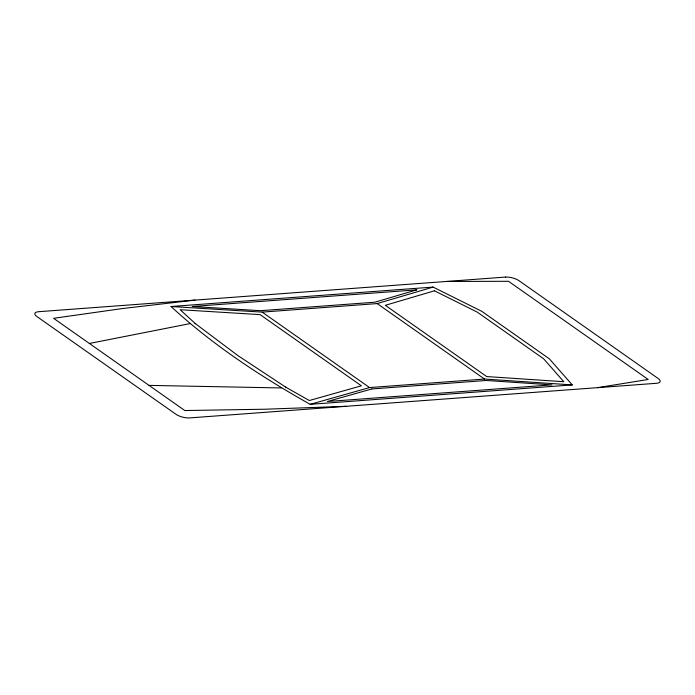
<?xml version="1.0" encoding="UTF-8"?>
<svg xmlns="http://www.w3.org/2000/svg" width="695" height="695" viewBox="0 0 695 695"><rect width="100%" height="100%" fill="white"/><g stroke="black" fill="none" stroke-linecap="round" stroke-linejoin="round"><path stroke-width="1.04" d="M171.031 306.512L262.18 312.116L377.185 303.585L433.098 287.087L481.713 311.282L549.319 358.802L572.28 384.908L310.205 404.334C260.773 376.56 212.792 345.041 171.031 306.512L433.098 287.087M310.205 404.334L369.549 387.575L484.545 379.053L572.28 384.908M89.377 343.469L189.761 323.661M597.483 387.671L648.209 379.479L508.514 281.293L446.372 281.466M194.991 300.101L122.016 308.606L53.593 318.31L184.818 410.545L265.169 409.216L346.101 406.306M149.025 385.386L281.223 387.949M285.628 387.115L309.344 400.52L361.383 385.821L260.086 314.627L180.153 309.718L195.477 323.748M286.166 387.436L237.942 355.623L195.069 323.41M377.185 303.585L484.545 379.053M262.18 312.116L369.549 387.575M416.774 289.841L374.84 302.221L260.538 310.691L192.176 306.495L416.774 289.841M434.462 290.805L385.317 305.314L486.682 376.56L563.793 381.711L543.646 358.802L477.126 312.046L434.462 290.805M371.877 388.948L327.371 401.519L551.978 384.865L486.179 380.478L371.877 388.948M505.369 277.088L38.52 311.708A9.999 3.571 14.1 0 0 36.792 316.468L175.965 414.29A9.999 3.571 14.1 0 0 189.631 417.912L656.48 383.293A9.999 3.571 14.1 0 0 658.208 378.532L519.035 280.711A9.999 3.571 14.1 0 0 505.369 277.088"/></g></svg>
